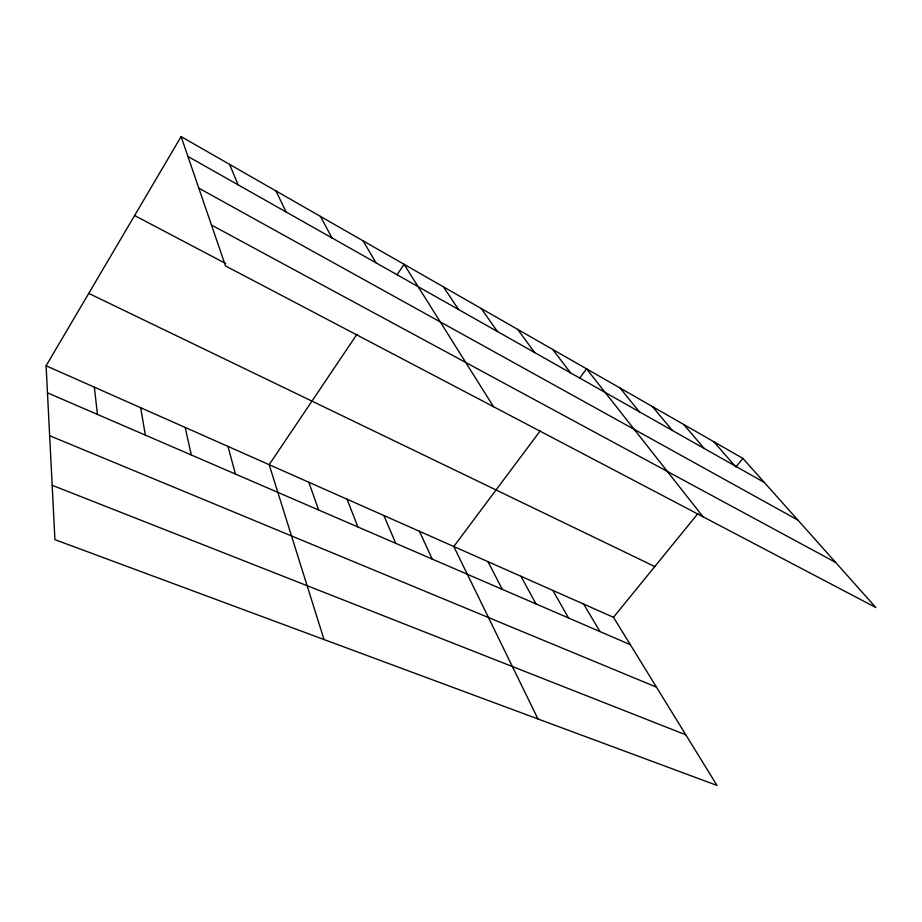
<?xml version="1.0" encoding="UTF-8"?>
<svg xmlns="http://www.w3.org/2000/svg" width="922" height="922" viewBox="0 0 922 922"><rect width="100%" height="100%" fill="white"/><g stroke="black" fill="none" stroke-linecap="round" stroke-linejoin="round"><path stroke-width="1.38" d="M46.1 365.792L613.476 617.302L716.959 785.406L54.928 539.647L46.1 365.792L181.104 136.594L742.855 458.361L875.9 607.575L225.51 265.928L181.104 136.594M356.998 334.237L269.166 464.676L324.014 639.534M397.071 274.733L404.09 264.314L493.524 406.717M540.327 430.712L453.797 546.515L537.975 718.964M579.777 377.916L586.553 368.835L703.037 516.769M613.476 617.302L697.873 513.635M735.744 467.108L742.855 458.361M52.174 485.283L685.818 734.822M49.65 435.714L656.487 687.155M47.471 392.83L630.337 644.685M88.743 293.403L654.793 566.557M134.6 215.541L225.694 263.496M211.472 225.037L835.632 562.408M198.783 188.111L797.864 520.054M187.915 156.44L764.373 482.494M713.778 441.707L734.811 465.771M683.663 424.454L704.166 448.438M652.465 406.59L672.38 430.47M620.114 388.058L639.395 411.811M552.762 349.484L570.58 372.88M517.691 329.396L534.691 352.584M481.284 308.536L497.373 331.471M443.436 286.857L458.545 309.515M583.661 604.083L599.957 631.558M363.13 240.861L375.957 262.793M552.843 590.426L568.528 617.982M520.953 576.285L535.993 603.922M320.464 216.416L331.989 237.934M487.969 561.659L502.283 589.354M275.978 190.946L286.085 211.968M419.464 531.303L432.188 559.066M383.898 515.536L395.734 543.312M229.566 164.358L238.107 184.826M347.041 499.194L357.909 526.969M308.824 482.252L318.643 510.004M227.976 446.421L235.433 474.046M185.184 427.451L191.303 454.972M140.674 407.72L145.342 435.115M94.355 387.182L97.444 414.416"/></g></svg>
